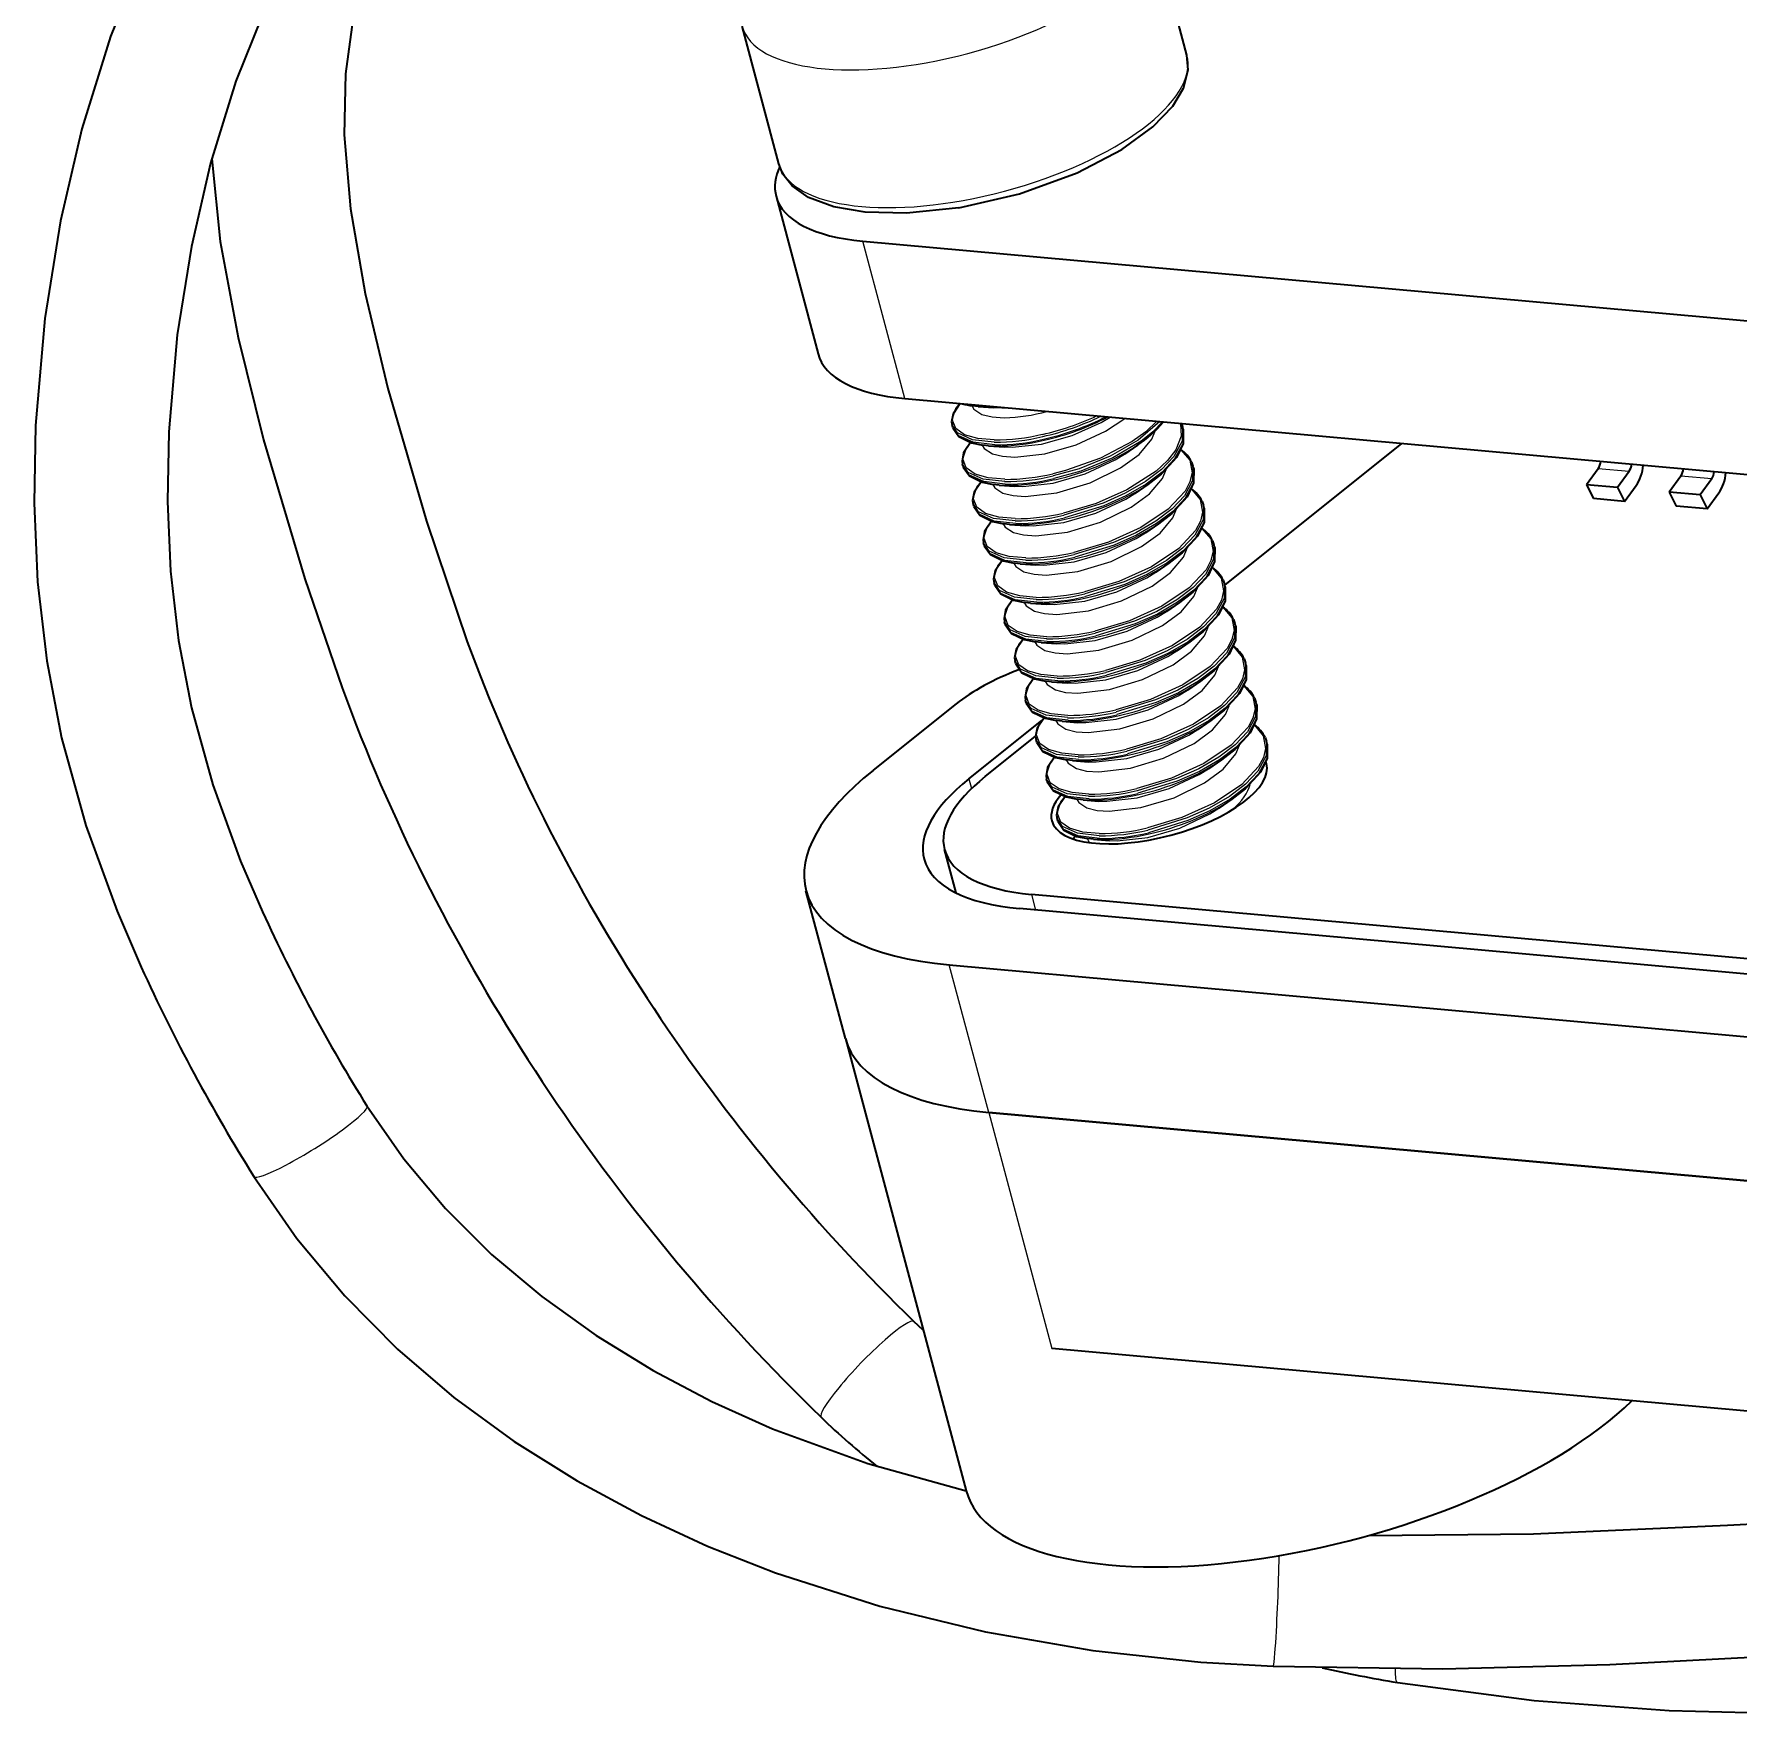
# Model space of a CAD drawing. Extents: x 370 to 946, y 143 to 764.
# Drawn here: x 795.85 to 811.19, y 665.25 to 680.4 of the extents above; entities that cross this region are included whole.
import ezdxf

# ---------------------------------------------------------------- set-up
doc = ezdxf.new("R2010")
doc.units = 0

msp = doc.modelspace()

# ---------------------------------------------------------------- linework, layer by layer
at = {"color": 7, "lineweight": 35, "ltscale": 0.032069}
for p, q in [((806.225, 680.213), (805.894, 681.453)), ((802.553, 679.234), (802.223, 680.473))]:
    msp.add_line(p, q, dxfattribs=at)
at = {"color": 7, "lineweight": 35, "ltscale": 0.036652}
msp.add_line((802.528, 678.942), (802.906, 677.526), dxfattribs=at)
at = {"color": 7, "lineweight": 35}
for p, q in [((803.31, 678.539), (826.02, 676.492)), ((803.688, 677.122), (826.398, 675.076)), ((827.43, 670.487), (804.72, 672.533)), ((827.536, 670.615), (804.826, 672.661)), ((804.087, 672.027), (826.797, 669.981)), ((827.152, 668.653), (804.442, 670.699)), ((804.442, 670.699), (827.152, 668.653)), ((827.719, 666.528), (805.009, 668.575))]:
    msp.add_line(p, q, dxfattribs=at)
at = {"color": 7, "lineweight": 13, "ltscale": 0.03665}
msp.add_line((803.688, 677.122), (803.31, 678.539), dxfattribs=at)
at = {"color": 7, "lineweight": 35, "ltscale": 0.001293}
for p, q in [((804.346, 677.052), (804.295, 677.058)), ((804.441, 676.698), (804.389, 676.704)), ((804.724, 675.636), (804.673, 675.641)), ((804.819, 675.282), (804.767, 675.287)), ((805.008, 674.574), (804.956, 674.579)), ((805.291, 673.511), (805.24, 673.517)), ((805.386, 673.157), (805.334, 673.163))]:
    msp.add_line(p, q, dxfattribs=at)
at = {"color": 7, "lineweight": 13, "ltscale": 0.001645}
for p, q in [((804.412, 677.049), (804.346, 677.052)), ((804.79, 675.633), (804.724, 675.636)), ((805.073, 674.571), (805.008, 674.574)), ((805.357, 673.508), (805.291, 673.511))]:
    msp.add_line(p, q, dxfattribs=at)
at = {"color": 7, "lineweight": 35, "ltscale": 0.003583}
for p, q in [((804.346, 677.052), (804.489, 677.041)), ((804.441, 676.698), (804.583, 676.687)), ((804.535, 676.344), (804.678, 676.333)), ((804.724, 675.636), (804.867, 675.625)), ((804.819, 675.282), (804.961, 675.271)), ((805.008, 674.574), (805.15, 674.563)), ((805.102, 674.22), (805.245, 674.208)), ((805.291, 673.511), (805.434, 673.5)), ((805.386, 673.157), (805.528, 673.146))]:
    msp.add_line(p, q, dxfattribs=at)
at = {"color": 7, "lineweight": 13, "ltscale": 0.001851}
msp.add_line((804.486, 677.05), (804.412, 677.049), dxfattribs=at)
at = {"color": 7, "lineweight": 13, "ltscale": 0.001747}
for p, q in [((804.489, 677.041), (804.559, 677.039)), ((804.583, 676.687), (804.653, 676.685)), ((804.772, 675.979), (804.842, 675.977)), ((804.867, 675.625), (804.937, 675.622)), ((804.961, 675.271), (805.031, 675.268)), ((805.056, 674.917), (805.126, 674.914)), ((805.15, 674.563), (805.22, 674.56)), ((805.245, 674.208), (805.315, 674.206)), ((805.339, 673.854), (805.409, 673.852)), ((805.434, 673.5), (805.504, 673.498)), ((805.528, 673.146), (805.598, 673.144))]:
    msp.add_line(p, q, dxfattribs=at)
at = {"color": 7, "lineweight": 13, "ltscale": 0.00107}
msp.add_line((804.559, 677.039), (804.602, 677.04), dxfattribs=at)
at = {"color": 7, "lineweight": 35, "ltscale": 0.000614414}
for p, q in [((804.118, 676.861), (804.112, 676.885)), ((806.192, 676.846), (806.186, 676.869)), ((804.307, 676.153), (804.301, 676.177)), ((806.381, 676.137), (806.375, 676.161)), ((804.402, 675.799), (804.395, 675.823)), ((806.476, 675.783), (806.469, 675.807)), ((804.496, 675.445), (804.49, 675.468)), ((804.591, 675.091), (804.584, 675.114)), ((806.665, 675.075), (806.658, 675.099)), ((804.685, 674.736), (804.679, 674.76)), ((806.759, 674.721), (806.753, 674.745)), ((804.78, 674.382), (804.773, 674.406)), ((806.854, 674.367), (806.847, 674.391)), ((805.063, 673.32), (805.057, 673.344))]:
    msp.add_line(p, q, dxfattribs=at)
at = {"color": 7, "lineweight": 35, "ltscale": 0.000753744}
msp.add_line((806.176, 676.898), (806.186, 676.869), dxfattribs=at)
at = {"color": 7, "lineweight": 13, "ltscale": 0.001647}
for p, q in [((804.506, 676.695), (804.441, 676.698)), ((804.601, 676.341), (804.535, 676.344)), ((804.695, 675.987), (804.63, 675.99)), ((804.884, 675.279), (804.819, 675.282)), ((804.979, 674.925), (804.913, 674.928)), ((805.168, 674.217), (805.102, 674.22)), ((805.262, 673.862), (805.197, 673.865)), ((805.451, 673.154), (805.386, 673.157))]:
    msp.add_line(p, q, dxfattribs=at)
at = {"color": 7, "lineweight": 35, "ltscale": 0.003552}
for p, q in [((805.78, 676.704), (805.663, 676.623)), ((805.875, 676.349), (805.757, 676.269)), ((806.347, 674.579), (806.23, 674.499)), ((806.442, 674.225), (806.324, 674.145)), ((806.536, 673.871), (806.419, 673.79)), ((806.631, 673.516), (806.513, 673.436))]:
    msp.add_line(p, q, dxfattribs=at)
at = {"color": 7, "lineweight": 35, "ltscale": 0.051045}
msp.add_line((806.566, 675.444), (808.161, 676.719), dxfattribs=at)
at = {"color": 7, "lineweight": 35, "ltscale": 0.000615888}
for p, q in [((804.213, 676.507), (804.206, 676.531)), ((804.874, 674.028), (804.868, 674.052))]:
    msp.add_line(p, q, dxfattribs=at)
at = {"color": 7, "lineweight": 35, "ltscale": 0.000949057}
for p, q in [((806.267, 676.551), (806.28, 676.515)), ((806.362, 676.197), (806.375, 676.161)), ((806.645, 675.134), (806.658, 675.099)), ((806.74, 674.78), (806.753, 674.745)), ((806.929, 674.072), (806.942, 674.036))]:
    msp.add_line(p, q, dxfattribs=at)
at = {"color": 7, "lineweight": 35, "ltscale": 0.000614022}
for p, q in [((806.287, 676.492), (806.28, 676.515)), ((806.948, 674.013), (806.942, 674.036)), ((804.969, 673.674), (804.962, 673.698))]:
    msp.add_line(p, q, dxfattribs=at)
at = {"color": 7, "lineweight": 35, "ltscale": 0.001292}
for p, q in [((804.535, 676.344), (804.484, 676.35)), ((804.63, 675.99), (804.578, 675.995)), ((804.913, 674.928), (804.862, 674.933)), ((805.102, 674.22), (805.051, 674.225)), ((805.197, 673.865), (805.145, 673.871))]:
    msp.add_line(p, q, dxfattribs=at)
at = {"color": 7, "lineweight": 35, "ltscale": 0.004451}
for p, q in [((809.927, 676.491), (809.822, 676.347)), ((810.949, 676.399), (810.844, 676.255)), ((810.164, 676.197), (810.269, 676.341))]:
    msp.add_line(p, q, dxfattribs=at)
at = {"color": 7, "lineweight": 35, "ltscale": 0.003514}
for p, q in [((809.822, 676.347), (809.886, 676.222)), ((810.844, 676.255), (810.908, 676.13))]:
    msp.add_line(p, q, dxfattribs=at)
at = {"color": 7, "lineweight": 35, "ltscale": 0.006978}
for p, q in [((810.1, 676.322), (809.822, 676.347)), ((810.908, 676.13), (810.63, 676.155))]:
    msp.add_line(p, q, dxfattribs=at)
at = {"color": 7, "lineweight": 13, "ltscale": 0.006979}
msp.add_line((810.205, 676.466), (809.927, 676.491), dxfattribs=at)
at = {"color": 7, "lineweight": 35, "ltscale": 0.00445}
for p, q in [((810.205, 676.466), (810.1, 676.322)), ((810.671, 676.424), (810.566, 676.28)), ((810.908, 676.13), (811.013, 676.274))]:
    msp.add_line(p, q, dxfattribs=at)
at = {"color": 7, "lineweight": 13, "ltscale": 0.006978}
msp.add_line((810.949, 676.399), (810.671, 676.424), dxfattribs=at)
at = {"color": 7, "lineweight": 13, "ltscale": 0.001748}
msp.add_line((804.678, 676.333), (804.748, 676.331), dxfattribs=at)
at = {"color": 7, "lineweight": 35, "ltscale": 0.006979}
for p, q in [((810.164, 676.197), (809.886, 676.222)), ((810.844, 676.255), (810.566, 676.28))]:
    msp.add_line(p, q, dxfattribs=at)
at = {"color": 7, "lineweight": 35, "ltscale": 0.003516}
for p, q in [((810.1, 676.322), (810.164, 676.197)), ((810.566, 676.28), (810.63, 676.155))]:
    msp.add_line(p, q, dxfattribs=at)
at = {"color": 7, "lineweight": 35, "ltscale": 0.003584}
for p, q in [((804.63, 675.99), (804.772, 675.979)), ((804.913, 674.928), (805.056, 674.917)), ((805.197, 673.865), (805.339, 673.854))]:
    msp.add_line(p, q, dxfattribs=at)
at = {"color": 7, "lineweight": 35, "ltscale": 0.003551}
for p, q in [((805.969, 675.995), (805.852, 675.915)), ((806.064, 675.641), (805.946, 675.561)), ((806.158, 675.287), (806.041, 675.207))]:
    msp.add_line(p, q, dxfattribs=at)
at = {"color": 7, "lineweight": 35, "ltscale": 0.000949967}
msp.add_line((806.456, 675.843), (806.469, 675.807), dxfattribs=at)
at = {"color": 7, "lineweight": 35, "ltscale": 0.00095049}
msp.add_line((806.551, 675.489), (806.564, 675.453), dxfattribs=at)
at = {"color": 7, "lineweight": 35, "ltscale": 0.000612547}
msp.add_line((806.57, 675.429), (806.564, 675.453), dxfattribs=at)
at = {"color": 7, "lineweight": 35, "ltscale": 0.003553}
msp.add_line((806.253, 674.933), (806.135, 674.853), dxfattribs=at)
at = {"color": 7, "lineweight": 35, "ltscale": 0.02393}
msp.add_line((804.149, 674.375), (803.401, 673.777), dxfattribs=at)
at = {"color": 7, "lineweight": 35, "ltscale": 0.000948534}
msp.add_line((806.834, 674.426), (806.847, 674.391), dxfattribs=at)
at = {"color": 7, "lineweight": 35, "ltscale": 0.021062}
msp.add_line((804.263, 673.7), (804.921, 674.225), dxfattribs=at)
at = {"color": 7, "lineweight": 35, "ltscale": 0.014506}
msp.add_line((804.41, 673.722), (804.863, 674.084), dxfattribs=at)
at = {"color": 7, "lineweight": 13, "ltscale": 0.002238}
msp.add_line((804.263, 673.7), (804.286, 673.613), dxfattribs=at)
at = {"color": 7, "lineweight": 13, "ltscale": 0.000858848}
msp.add_line((805.202, 673.16), (805.225, 673.186), dxfattribs=at)
at = {"color": 7, "lineweight": 35, "ltscale": 0.000860462}
msp.add_line((805.224, 673.186), (805.202, 673.16), dxfattribs=at)
at = {"color": 7, "lineweight": 35, "ltscale": 0.010114}
msp.add_line((804.148, 672.674), (804.044, 673.065), dxfattribs=at)
at = {"color": 7, "lineweight": 35, "ltscale": 0.03436}
msp.add_line((803.152, 671.365), (802.797, 672.693), dxfattribs=at)
at = {"color": 7, "lineweight": 13, "ltscale": 0.003648}
msp.add_line((804.826, 672.661), (804.863, 672.52), dxfattribs=at)
at = {"color": 7, "lineweight": 13, "ltscale": 0.03436}
msp.add_line((804.442, 670.699), (804.087, 672.027), dxfattribs=at)
at = {"color": 7, "lineweight": 35, "ltscale": 0.105371}
msp.add_line((803.152, 671.365), (804.238, 667.293), dxfattribs=at)
at = {"color": 7, "lineweight": 13, "ltscale": 0.054976}
msp.add_line((804.442, 670.699), (805.009, 668.575), dxfattribs=at)
at = {"color": 7, "lineweight": 35, "ltscale": 0.002924}
msp.add_line((803.853, 668.738), (803.768, 668.818), dxfattribs=at)
at = {"color": 7, "lineweight": 35}
for points in [[(799.628, 682.615), (799.318, 682.15), (799.045, 681.622), (798.87, 681.164), (798.733, 680.641), (798.652, 680.043), (798.641, 679.496), (798.697, 678.828), (798.829, 678.066), (799.034, 677.213), (799.381, 676.019), (799.749, 674.932), (799.867, 674.621)], [(797.416, 682.13), (797.093, 681.615), (796.813, 681.063), (796.537, 680.38), (796.28, 679.55), (796.089, 678.72), (795.948, 677.844), (795.863, 676.88), (795.85, 676.182), (795.882, 675.473), (795.965, 674.761), (796.098, 674.069), (796.316, 673.28), (796.598, 672.509), (796.814, 672.007)], [(798.401, 681.444), (798.138, 681.026), (797.904, 680.565), (797.667, 679.977), (797.439, 679.241), (797.266, 678.491), (797.139, 677.695), (797.062, 676.822), (797.05, 676.196), (797.078, 675.568), (797.151, 674.944), (797.267, 674.338), (797.458, 673.647), (797.709, 672.961), (797.907, 672.504)], [(804.172, 678.838), (804.72, 678.964), (805.239, 679.154), (805.64, 679.363), (805.92, 679.568), (806.098, 679.754), (806.194, 679.914), (806.237, 680.081), (806.225, 680.213)], [(797.45, 679.28), (797.526, 678.535), (797.687, 677.671), (797.916, 676.751), (798.286, 675.501), (798.622, 674.518), (798.749, 674.183)], [(804.172, 678.838), (803.701, 678.789), (803.331, 678.798), (803.049, 678.846), (802.82, 678.932), (802.674, 679.036), (802.59, 679.142), (802.553, 679.234)], [(804.181, 677.078), (804.121, 676.986), (804.107, 676.913), (804.112, 676.885)], [(804.118, 676.86), (804.174, 676.78), (804.288, 676.724), (804.389, 676.704)], [(806.192, 676.846), (806.191, 676.718), (806.133, 676.593), (805.995, 676.442), (805.875, 676.349)], [(804.279, 676.727), (804.216, 676.634), (804.202, 676.56), (804.206, 676.531)], [(804.213, 676.506), (804.268, 676.426), (804.383, 676.37), (804.484, 676.35)], [(804.374, 676.373), (804.311, 676.28), (804.296, 676.205), (804.301, 676.177)], [(806.287, 676.492), (806.286, 676.363), (806.227, 676.239), (806.09, 676.088), (805.969, 675.995)], [(804.307, 676.151), (804.363, 676.072), (804.477, 676.016), (804.578, 675.995)], [(806.381, 676.137), (806.38, 676.009), (806.322, 675.885), (806.184, 675.734), (806.064, 675.641)], [(804.468, 676.019), (804.405, 675.926), (804.391, 675.851), (804.395, 675.823)], [(804.402, 675.797), (804.457, 675.718), (804.572, 675.662), (804.673, 675.641)], [(806.476, 675.783), (806.475, 675.655), (806.416, 675.531), (806.279, 675.38), (806.158, 675.287)], [(804.563, 675.665), (804.5, 675.571), (804.485, 675.497), (804.49, 675.468)], [(804.496, 675.443), (804.552, 675.364), (804.666, 675.308), (804.767, 675.287)], [(806.57, 675.429), (806.569, 675.301), (806.511, 675.177), (806.373, 675.025), (806.253, 674.933)], [(804.657, 675.311), (804.594, 675.217), (804.58, 675.143), (804.584, 675.114)], [(804.591, 675.089), (804.646, 675.009), (804.761, 674.954), (804.862, 674.933)], [(806.665, 675.075), (806.664, 674.947), (806.605, 674.823), (806.468, 674.671), (806.347, 674.579)], [(804.752, 674.957), (804.689, 674.863), (804.674, 674.789), (804.679, 674.76)], [(804.685, 674.735), (804.741, 674.655), (804.855, 674.6), (804.956, 674.579)], [(806.759, 674.721), (806.758, 674.593), (806.7, 674.469), (806.562, 674.317), (806.442, 674.225)], [(804.846, 674.602), (804.783, 674.509), (804.769, 674.435), (804.773, 674.406)], [(804.78, 674.381), (804.835, 674.301), (804.95, 674.246), (805.051, 674.225)], [(806.854, 674.367), (806.853, 674.239), (806.794, 674.114), (806.657, 673.963), (806.536, 673.871)], [(804.941, 674.248), (804.878, 674.155), (804.863, 674.081), (804.868, 674.052)], [(804.874, 674.027), (804.93, 673.947), (805.044, 673.892), (805.145, 673.871)], [(805.035, 673.894), (804.972, 673.801), (804.958, 673.727), (804.962, 673.698)], [(806.948, 674.013), (806.947, 673.885), (806.889, 673.76), (806.751, 673.609), (806.631, 673.516)], [(804.969, 673.673), (805.024, 673.593), (805.139, 673.537), (805.24, 673.517)], [(805.13, 673.54), (805.067, 673.447), (805.052, 673.372), (805.057, 673.344)], [(805.063, 673.318), (805.119, 673.239), (805.233, 673.183), (805.334, 673.163)], [(798.846, 670.757), (799.177, 670.281), (799.552, 669.835), (799.968, 669.421), (800.42, 669.041), (800.909, 668.69), (801.422, 668.376), (801.95, 668.099), (802.497, 667.853), (803.354, 667.539), (804.239, 667.293)], [(797.828, 670.122), (798.214, 669.564), (798.646, 669.047), (799.12, 668.57), (799.629, 668.135), (800.172, 667.739), (800.739, 667.384), (801.318, 667.072), (801.912, 666.797), (802.524, 666.555), (803.461, 666.255), (804.414, 666.024), (805.38, 665.858), (806.352, 665.753), (807.002, 665.715)], [(807.865, 666.893), (809.344, 666.907), (811.092, 666.985), (812.785, 667.074), (814.147, 667.114), (815.197, 667.097), (815.953, 667.048)], [(807.002, 665.715), (808.53, 665.691), (810.033, 665.731), (812.044, 665.835), (813.396, 665.897), (814.421, 665.914), (815.387, 665.886), (815.846, 665.853)], [(808.12, 665.57), (809.351, 665.406), (810.567, 665.317), (811.752, 665.287), (813.449, 665.305), (815.043, 665.327), (816.045, 665.31), (816.993, 665.251)]]:
    msp.add_lwpolyline(points, dxfattribs=at)
at = {"color": 7, "lineweight": 13}
for points in [[(804.492, 676.75), (804.344, 676.763), (804.225, 676.797), (804.145, 676.852), (804.113, 676.935), (804.147, 677.032), (804.184, 677.08)], [(804.289, 677.059), (804.307, 677.027), (804.381, 676.979), (804.472, 676.957), (804.582, 676.95)], [(804.491, 676.73), (804.297, 676.752), (804.162, 676.813), (804.112, 676.885)], [(804.496, 676.706), (804.303, 676.729), (804.168, 676.789), (804.118, 676.861)], [(804.653, 676.685), (804.916, 676.713), (805.192, 676.79), (805.454, 676.907), (805.536, 676.956)], [(804.677, 676.596), (804.946, 676.626), (805.229, 676.706), (805.494, 676.828), (805.666, 676.944)], [(804.771, 676.242), (805.056, 676.275), (805.354, 676.363), (805.629, 676.498), (805.795, 676.62), (805.911, 676.756), (805.944, 676.837)], [(805.956, 676.918), (805.855, 676.824), (805.734, 676.737), (805.448, 676.586), (805.134, 676.475), (805.019, 676.446)], [(805.981, 676.916), (805.787, 676.748), (805.536, 676.604), (805.255, 676.491), (805.023, 676.426)], [(806.005, 676.913), (805.919, 676.824), (805.813, 676.739), (805.558, 676.588), (805.27, 676.47), (805.029, 676.403)], [(806.167, 676.898), (806.175, 676.784), (806.127, 676.662), (806.051, 676.564), (805.948, 676.469), (805.686, 676.3), (805.408, 676.178), (805.114, 676.092)], [(806.186, 676.869), (806.182, 676.739), (806.109, 676.602), (805.997, 676.484), (805.852, 676.375), (805.67, 676.27), (805.471, 676.181), (805.117, 676.072)], [(806.192, 676.846), (806.188, 676.716), (806.115, 676.579), (806.004, 676.461), (805.859, 676.351), (805.677, 676.246), (805.477, 676.157), (805.124, 676.049)], [(804.586, 676.396), (804.438, 676.409), (804.319, 676.443), (804.24, 676.498), (804.208, 676.581), (804.242, 676.679), (804.28, 676.727)], [(804.384, 676.704), (804.402, 676.673), (804.476, 676.625), (804.567, 676.603), (804.677, 676.596)], [(806.171, 676.661), (806.252, 676.567), (806.273, 676.453), (806.253, 676.372), (806.209, 676.289), (806.058, 676.128), (805.812, 675.963), (805.519, 675.83), (805.208, 675.738)], [(804.586, 676.376), (804.392, 676.398), (804.256, 676.458), (804.206, 676.531)], [(804.59, 676.352), (804.397, 676.375), (804.262, 676.435), (804.213, 676.507)], [(804.748, 676.331), (805.023, 676.361), (805.311, 676.445), (805.58, 676.571), (805.663, 676.623)], [(806.28, 676.515), (806.276, 676.385), (806.203, 676.248), (806.092, 676.13), (805.947, 676.02), (805.765, 675.915), (805.565, 675.827), (805.212, 675.718)], [(804.681, 676.042), (804.533, 676.055), (804.414, 676.089), (804.334, 676.144), (804.302, 676.227), (804.336, 676.325), (804.374, 676.373)], [(804.479, 676.35), (804.496, 676.319), (804.57, 676.271), (804.661, 676.249), (804.771, 676.242)], [(804.866, 675.888), (805.151, 675.921), (805.448, 676.009), (805.724, 676.144), (805.889, 676.266), (806.005, 676.402), (806.039, 676.483)], [(806.287, 676.492), (806.283, 676.362), (806.21, 676.225), (806.098, 676.107), (805.953, 675.997), (805.771, 675.892), (805.572, 675.803), (805.218, 675.694)], [(804.842, 675.977), (805.117, 676.007), (805.405, 676.09), (805.675, 676.217), (805.757, 676.269)], [(806.266, 676.307), (806.346, 676.213), (806.367, 676.099), (806.348, 676.018), (806.303, 675.935), (806.153, 675.774), (805.906, 675.609), (805.613, 675.476), (805.303, 675.384)], [(804.68, 676.022), (804.486, 676.044), (804.351, 676.104), (804.301, 676.177)], [(804.685, 675.998), (804.492, 676.02), (804.357, 676.081), (804.307, 676.153)], [(804.96, 675.534), (805.245, 675.567), (805.543, 675.655), (805.818, 675.79), (805.984, 675.911), (806.1, 676.048), (806.133, 676.129)], [(806.375, 676.161), (806.371, 676.031), (806.298, 675.894), (806.186, 675.776), (806.041, 675.666), (805.859, 675.561), (805.66, 675.472), (805.306, 675.364)], [(806.381, 676.137), (806.377, 676.007), (806.304, 675.87), (806.193, 675.753), (806.048, 675.643), (805.866, 675.538), (805.666, 675.449), (805.313, 675.34)], [(804.775, 675.688), (804.627, 675.701), (804.508, 675.735), (804.429, 675.79), (804.397, 675.873), (804.431, 675.971), (804.469, 676.019)], [(804.573, 675.996), (804.591, 675.965), (804.665, 675.917), (804.756, 675.895), (804.866, 675.888)], [(804.937, 675.622), (805.212, 675.653), (805.5, 675.736), (805.769, 675.863), (805.852, 675.915)], [(806.36, 675.953), (806.441, 675.859), (806.462, 675.745), (806.442, 675.664), (806.398, 675.581), (806.247, 675.42), (806.001, 675.254), (805.708, 675.122), (805.397, 675.029)], [(804.774, 675.668), (804.581, 675.69), (804.445, 675.75), (804.395, 675.823)], [(804.779, 675.644), (804.586, 675.666), (804.451, 675.727), (804.402, 675.799)], [(805.055, 675.18), (805.34, 675.213), (805.637, 675.301), (805.913, 675.435), (806.078, 675.557), (806.194, 675.694), (806.228, 675.775)], [(806.469, 675.807), (806.465, 675.677), (806.392, 675.54), (806.281, 675.422), (806.136, 675.312), (805.954, 675.207), (805.754, 675.118), (805.401, 675.01)], [(806.476, 675.783), (806.472, 675.653), (806.399, 675.516), (806.287, 675.398), (806.142, 675.289), (805.96, 675.183), (805.76, 675.095), (805.407, 674.986)], [(804.87, 675.333), (804.722, 675.346), (804.603, 675.381), (804.523, 675.436), (804.491, 675.519), (804.525, 675.616), (804.563, 675.665)], [(804.667, 675.642), (804.685, 675.61), (804.759, 675.563), (804.85, 675.541), (804.96, 675.534)], [(806.455, 675.599), (806.535, 675.505), (806.556, 675.391), (806.537, 675.309), (806.492, 675.227), (806.342, 675.065), (806.095, 674.9), (805.802, 674.768), (805.492, 674.675)], [(804.869, 675.313), (804.675, 675.336), (804.54, 675.396), (804.49, 675.468)], [(804.874, 675.29), (804.681, 675.312), (804.546, 675.372), (804.496, 675.445)], [(805.031, 675.268), (805.306, 675.299), (805.594, 675.382), (805.864, 675.509), (805.946, 675.561)], [(806.564, 675.453), (806.56, 675.323), (806.487, 675.186), (806.375, 675.068), (806.23, 674.958), (806.048, 674.853), (805.849, 674.764), (805.495, 674.656)], [(806.57, 675.429), (806.566, 675.299), (806.493, 675.162), (806.382, 675.044), (806.237, 674.934), (806.055, 674.829), (805.855, 674.74), (805.502, 674.632)], [(804.964, 674.979), (804.816, 674.992), (804.697, 675.026), (804.618, 675.081), (804.586, 675.165), (804.62, 675.262), (804.658, 675.311)], [(804.762, 675.288), (804.78, 675.256), (804.854, 675.209), (804.945, 675.187), (805.055, 675.18)], [(805.149, 674.826), (805.434, 674.858), (805.732, 674.947), (806.007, 675.081), (806.173, 675.203), (806.289, 675.34), (806.322, 675.42)], [(805.126, 674.914), (805.401, 674.945), (805.689, 675.028), (805.958, 675.155), (806.041, 675.207)], [(806.549, 675.245), (806.63, 675.15), (806.651, 675.036), (806.631, 674.955), (806.587, 674.872), (806.436, 674.711), (806.19, 674.546), (805.897, 674.414), (805.586, 674.321)], [(804.964, 674.959), (804.77, 674.982), (804.634, 675.042), (804.584, 675.114)], [(804.968, 674.936), (804.775, 674.958), (804.641, 675.018), (804.591, 675.091)], [(805.244, 674.471), (805.529, 674.504), (805.826, 674.593), (806.102, 674.727), (806.267, 674.849), (806.383, 674.986), (806.417, 675.066)], [(806.658, 675.099), (806.654, 674.969), (806.581, 674.832), (806.47, 674.714), (806.325, 674.604), (806.143, 674.499), (805.943, 674.41), (805.59, 674.302)], [(806.665, 675.075), (806.661, 674.945), (806.588, 674.808), (806.476, 674.69), (806.331, 674.58), (806.149, 674.475), (805.95, 674.386), (805.596, 674.278)], [(805.059, 674.625), (804.911, 674.638), (804.792, 674.672), (804.712, 674.727), (804.68, 674.811), (804.714, 674.908), (804.752, 674.957)], [(804.857, 674.934), (804.874, 674.902), (804.948, 674.854), (805.039, 674.833), (805.149, 674.826)], [(805.22, 674.56), (805.495, 674.591), (805.783, 674.674), (806.053, 674.801), (806.135, 674.853)], [(806.644, 674.891), (806.724, 674.796), (806.745, 674.682), (806.726, 674.601), (806.681, 674.518), (806.531, 674.357), (806.284, 674.192), (805.991, 674.06), (805.681, 673.967)], [(805.058, 674.605), (804.865, 674.628), (804.729, 674.688), (804.679, 674.76)], [(805.063, 674.581), (804.87, 674.604), (804.735, 674.664), (804.685, 674.736)], [(805.338, 674.117), (805.623, 674.15), (805.921, 674.239), (806.196, 674.373), (806.362, 674.495), (806.478, 674.632), (806.511, 674.712)], [(806.753, 674.745), (806.749, 674.615), (806.676, 674.478), (806.564, 674.36), (806.419, 674.25), (806.237, 674.145), (806.038, 674.056), (805.684, 673.948)], [(806.759, 674.721), (806.755, 674.591), (806.682, 674.454), (806.571, 674.336), (806.426, 674.226), (806.244, 674.121), (806.044, 674.032), (805.691, 673.924)], [(805.153, 674.271), (805.005, 674.284), (804.886, 674.318), (804.807, 674.373), (804.775, 674.457), (804.809, 674.554), (804.847, 674.602)], [(804.951, 674.58), (804.969, 674.548), (805.043, 674.5), (805.134, 674.478), (805.244, 674.471)], [(806.738, 674.537), (806.819, 674.442), (806.84, 674.328), (806.82, 674.247), (806.776, 674.164), (806.625, 674.003), (806.379, 673.838), (806.086, 673.706), (805.775, 673.613)], [(805.152, 674.251), (804.959, 674.273), (804.823, 674.334), (804.773, 674.406)], [(805.157, 674.227), (804.964, 674.25), (804.829, 674.31), (804.78, 674.382)], [(805.315, 674.206), (805.59, 674.237), (805.878, 674.32), (806.147, 674.447), (806.23, 674.499)], [(805.433, 673.763), (805.718, 673.796), (806.015, 673.885), (806.291, 674.019), (806.456, 674.141), (806.572, 674.278), (806.606, 674.358)], [(806.847, 674.391), (806.843, 674.261), (806.77, 674.124), (806.659, 674.006), (806.514, 673.896), (806.332, 673.791), (806.132, 673.702), (805.779, 673.593)], [(806.854, 674.367), (806.85, 674.237), (806.777, 674.1), (806.665, 673.982), (806.52, 673.872), (806.338, 673.767), (806.139, 673.678), (805.785, 673.57)], [(805.248, 673.917), (805.1, 673.93), (804.981, 673.964), (804.901, 674.019), (804.869, 674.103), (804.903, 674.2), (804.941, 674.248)], [(805.046, 674.226), (805.063, 674.194), (805.137, 674.146), (805.228, 674.124), (805.338, 674.117)], [(805.247, 673.897), (805.053, 673.919), (804.918, 673.98), (804.868, 674.052)], [(805.409, 673.852), (805.684, 673.883), (805.972, 673.966), (806.242, 674.092), (806.324, 674.145)], [(806.833, 674.183), (806.913, 674.088), (806.934, 673.974), (806.915, 673.893), (806.87, 673.81), (806.72, 673.649), (806.473, 673.484), (806.18, 673.351), (805.87, 673.259)], [(805.252, 673.873), (805.059, 673.896), (804.924, 673.956), (804.874, 674.028)], [(805.342, 673.563), (805.194, 673.576), (805.075, 673.61), (804.996, 673.665), (804.964, 673.748), (804.998, 673.846), (805.036, 673.894)], [(805.527, 673.409), (805.812, 673.442), (806.11, 673.53), (806.385, 673.665), (806.551, 673.787), (806.667, 673.924), (806.7, 674.004)], [(806.942, 674.036), (806.938, 673.906), (806.865, 673.769), (806.753, 673.652), (806.608, 673.542), (806.426, 673.437), (806.227, 673.348), (805.873, 673.239)], [(806.948, 674.013), (806.944, 673.883), (806.871, 673.746), (806.76, 673.628), (806.615, 673.518), (806.432, 673.413), (806.233, 673.324), (805.88, 673.216)], [(805.14, 673.871), (805.158, 673.84), (805.232, 673.792), (805.323, 673.77), (805.433, 673.763)], [(805.504, 673.498), (805.779, 673.528), (806.067, 673.612), (806.336, 673.738), (806.419, 673.79)], [(805.341, 673.543), (805.148, 673.565), (805.012, 673.625), (804.962, 673.698)], [(805.346, 673.519), (805.153, 673.542), (805.018, 673.602), (804.969, 673.674)], [(805.437, 673.209), (805.289, 673.222), (805.17, 673.256), (805.09, 673.311), (805.058, 673.394), (805.092, 673.492), (805.13, 673.54)], [(805.234, 673.517), (805.252, 673.486), (805.326, 673.438), (805.417, 673.416), (805.527, 673.409)], [(805.598, 673.144), (805.873, 673.174), (806.161, 673.258), (806.431, 673.384), (806.513, 673.436)], [(805.436, 673.189), (805.242, 673.211), (805.107, 673.271), (805.057, 673.344)], [(805.441, 673.165), (805.248, 673.188), (805.113, 673.248), (805.063, 673.32)], [(807.002, 665.715), (807.004, 665.716), (807.005, 665.719), (807.01, 665.752), (807.021, 665.873)]]:
    msp.add_lwpolyline(points, dxfattribs=at)
at = {"color": 7, "lineweight": 35}
for centre, radius, start, end in [((804.381, 677.736), 0.684, 255.0191, 262.7643), ((805.219, 677.567), 1.03, 303.0185, 320.502), ((806.011, 676.429), 0.284, 25.4728, 55.5823), ((809.814, 676.568), 0.137, 325.7107, 355.5963), ((810.558, 676.501), 0.137, 325.7107, 355.5963), ((806.106, 676.075), 0.284, 25.4728, 55.5823), ((806.2, 675.721), 0.284, 25.4728, 55.5823), ((806.295, 675.367), 0.284, 25.4728, 55.5823), ((806.389, 675.012), 0.284, 25.4728, 55.5823), ((806.484, 674.658), 0.284, 25.4728, 55.5823), ((806.578, 674.304), 0.284, 25.4728, 55.5823), ((806.673, 673.95), 0.284, 25.4728, 55.5823), ((811.66, 678.777), 15.117, 204.5197, 212.0413), ((811.66, 678.777), 16.317, 204.5147, 212.0373), ((807.845, 673.041), 7.07, 225.991, 231.4356), ((810.245, 678.418), 13.023, 257.5762, 260.6085)]:
    msp.add_arc(centre, radius, start, end, dxfattribs=at)
at = {"color": 7, "lineweight": 13}
for centre, radius, start, end in [((804.549, 678.486), 1.537, 271.2414, 285.7396), ((804.385, 679.18), 2.441, 282.7785, 294.911), ((804.387, 679.173), 2.453, 282.7465, 295.7197), ((804.399, 679.133), 2.436, 282.7096, 296.8086), ((804.412, 679.086), 2.398, 282.741, 297.4718), ((804.492, 678.608), 1.879, 269.9757, 283.4376), ((804.492, 678.608), 1.858, 269.9811, 283.4477), ((804.499, 678.581), 1.876, 269.9087, 283.4461), ((804.507, 678.555), 1.86, 269.9865, 283.5042), ((804.553, 678.602), 2.262, 282.3252, 302.8829), ((804.587, 678.253), 1.858, 269.9811, 283.4477), ((804.586, 678.254), 1.879, 269.9757, 283.4376), ((804.593, 678.227), 1.876, 269.9087, 283.4461), ((804.601, 678.201), 1.86, 269.9865, 283.5042), ((804.647, 678.248), 2.262, 282.3252, 302.8829), ((804.681, 677.9), 1.879, 269.9757, 283.4376), ((804.681, 677.899), 1.858, 269.9811, 283.4477), ((804.688, 677.873), 1.876, 269.9087, 283.4461), ((804.697, 677.846), 1.859, 269.9626, 283.4913), ((804.742, 677.894), 2.262, 282.3252, 302.8829), ((804.776, 677.545), 1.858, 269.9811, 283.4477), ((804.776, 677.544), 1.877, 269.952, 283.4249), ((804.782, 677.519), 1.876, 269.9087, 283.4461), ((804.791, 677.491), 1.859, 269.9626, 283.4913), ((804.836, 677.54), 2.262, 282.3252, 302.8829), ((804.87, 677.192), 1.879, 269.9757, 283.4376), ((804.87, 677.191), 1.858, 269.9811, 283.4477), ((804.877, 677.165), 1.876, 269.9087, 283.4461), ((804.885, 677.139), 1.86, 269.9865, 283.5042), ((804.931, 677.186), 2.262, 282.3252, 302.8829), ((804.964, 676.838), 1.879, 269.9757, 283.4376), ((804.965, 676.837), 1.858, 269.9811, 283.4477), ((804.971, 676.811), 1.876, 269.9087, 283.4461), ((804.98, 676.783), 1.859, 269.9626, 283.4913), ((805.025, 676.832), 2.262, 282.3252, 302.8829), ((805.059, 676.483), 1.858, 269.9811, 283.4477), ((805.06, 676.482), 1.877, 269.952, 283.4249), ((805.066, 676.457), 1.876, 269.9087, 283.4461), ((805.074, 676.431), 1.86, 269.9865, 283.5042), ((805.12, 676.477), 2.262, 282.3252, 302.8829), ((805.154, 676.129), 1.858, 269.9811, 283.4477), ((805.153, 676.129), 1.879, 269.9757, 283.4376), ((805.16, 676.102), 1.876, 269.9087, 283.4461), ((805.168, 676.076), 1.86, 269.9865, 283.5042), ((805.214, 676.123), 2.262, 282.3252, 302.8829), ((805.248, 675.775), 1.878, 269.9714, 283.4354), ((805.248, 675.775), 1.858, 269.9811, 283.4477), ((805.255, 675.748), 1.876, 269.9087, 283.4461), ((805.263, 675.722), 1.86, 269.9865, 283.5042), ((805.309, 675.768), 2.261, 282.3246, 302.892), ((805.342, 675.421), 1.878, 269.9714, 283.4354), ((805.343, 675.42), 1.858, 269.9811, 283.4477), ((805.349, 675.394), 1.876, 269.9087, 283.4461), ((805.357, 675.368), 1.86, 269.9865, 283.5042), ((805.403, 675.415), 2.262, 282.3252, 302.8829), ((805.418, 673.192), 0.0935, 197.8641, 224.5346), ((805.437, 675.067), 1.879, 269.9757, 283.4376), ((805.437, 675.066), 1.858, 269.9811, 283.4477), ((805.444, 675.04), 1.876, 269.9087, 283.4461), ((805.452, 675.014), 1.86, 269.9865, 283.5042), ((790.048, 666.994), 17.01, 356.2222, 359.0462)]:
    msp.add_arc(centre, radius, start, end, dxfattribs=at)
for centre, major_axis, ratio, start_param, end_param in [((804.058, 680.963), (1.836, 0.49), 0.400551, 3.141593, 6.283185), ((804.389, 679.724), (1.836, 0.49), 0.400551, 3.141593, 6.283185), ((805.876, 673.497), (0.919, 0.251), 0.429497, 5.559538, 6.049213), ((798.337, 670.439), (0.509, 0.318), 0.124855, 3.141521, 6.283114), ((803.351, 668.387), (0.417, 0.431), 0.137184, 6.283185, 9.424778), ((808.218, 666.162), (-0.098, -0.592), 0.113977, 5.652055, 6.283185)]:
    msp.add_ellipse(centre, major_axis=major_axis, ratio=ratio, start_param=start_param, end_param=end_param, dxfattribs=at)
at = {"color": 7, "lineweight": 35}
for centre, major_axis, ratio, start_param, end_param in [((804.46, 679.458), (1.932, 0.516), 0.400551, 2.822899, 3.141593), ((804.46, 679.458), (1.932, 0.516), 0.400551, 3.141593, 3.972336), ((804.838, 678.041), (1.932, 0.516), 0.400551, 3.141593, 3.972336), ((810.167, 676.539), (0.009, 0.0996), 0.617868, 3.937908, 4.699701), ((810.167, 676.539), (-0.024, -0.269), 0.617868, 0.796315, 1.566238), ((810.911, 676.472), (0.009, 0.0996), 0.617868, 3.937908, 4.699701), ((810.911, 676.472), (-0.024, -0.269), 0.617868, 0.796315, 1.566238), ((805.167, 674.283), (1.256, 0.335), 0.400551, 1.832058, 2.40154), ((808.303, 675.2), (7.143, -8.941), 0.669611, 4.278299, 4.901846), ((808.051, 674.996), (7.802, -9.763), 0.683303, 4.285703, 4.89786), ((805.986, 673.544), (3.188, 0.851), 0.400551, 2.40154, 3.141593), ((805.976, 673.58), (0.966, 0.258), 0.400551, 3.141593, 6.283185), ((805.976, 673.58), (0.966, 0.258), 0.400551, 0, 0.039707), ((805.986, 673.544), (2.126, 0.567), 0.400551, 2.40154, 3.141593), ((805.976, 673.58), (1.932, 0.516), 0.400551, 2.40154, 3.141593), ((805.976, 673.58), (0.966, 0.258), 0.400551, 2.609801, 3.141593), ((805.986, 673.544), (2.126, 0.567), 0.400551, 3.141593, 3.972336), ((805.976, 673.58), (1.932, 0.516), 0.400551, 3.141593, 3.972336), ((805.986, 673.544), (3.188, 0.851), 0.400551, 3.141593, 3.972337), ((806.34, 672.216), (3.188, 0.851), 0.400551, 3.141593, 3.972336), ((806.34, 672.216), (3.188, 0.851), 0.400551, 3.141593, 3.972337), ((807.427, 668.144), (-3.188, -0.851), 0.400551, 6.283185, 8.811189)]:
    msp.add_ellipse(centre, major_axis=major_axis, ratio=ratio, start_param=start_param, end_param=end_param, dxfattribs=at)

doc.saveas('drawing.dxf')
